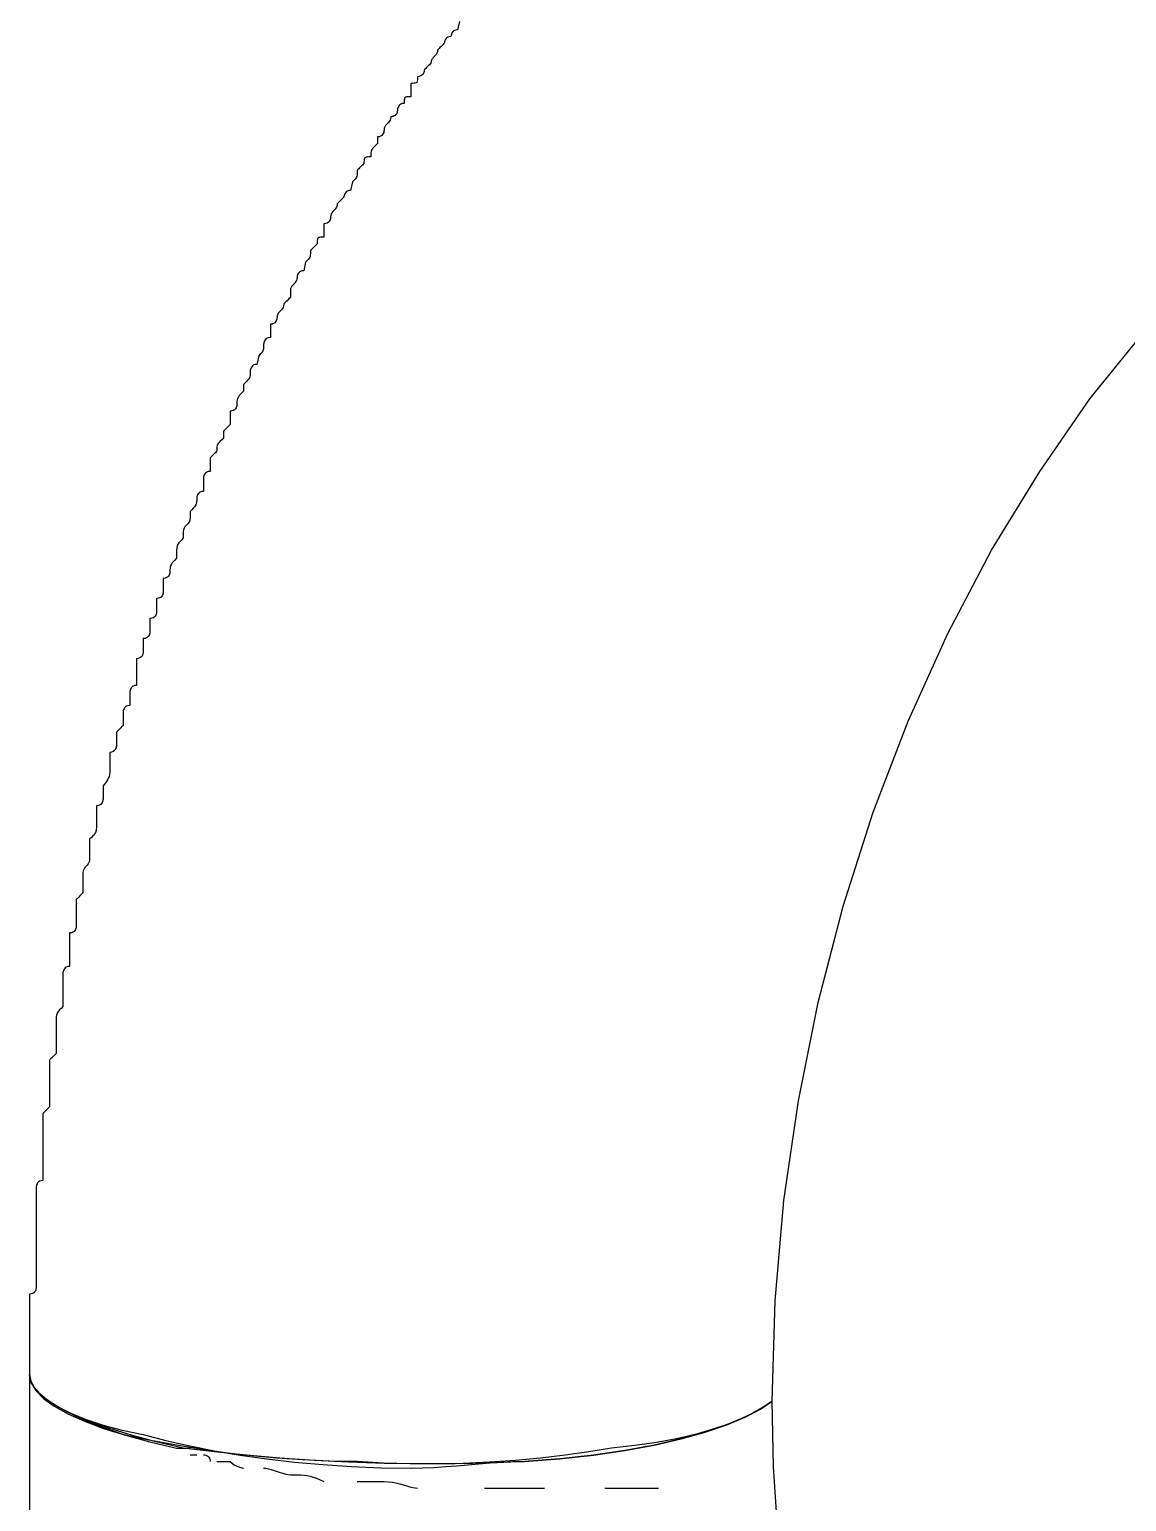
# Model space of a CAD drawing. Header units: metres. Extents: x 20 to 415, y 5 to 292.
# Drawn here: x 200.909 to 204.428, y 122.126 to 126.85 of the extents above; entities that cross this region are included whole.
import ezdxf

# ---------------------------------------------------------------- set-up
doc = ezdxf.new("R2010")
doc.units = ezdxf.units.M
doc.layers.add('ОБОРУДОВАНИЕ', color=8, linetype='Continuous')

msp = doc.modelspace()

# ---------------------------------------------------------------- linework, layer by layer
at = {"layer": 'ОБОРУДОВАНИЕ'}
for points in [[(202.2882, 126.8757), (202.2824, 126.8484), (202.2766, 126.8477), (202.2719, 126.8462), (202.2683, 126.8439), (202.2657, 126.8409), (202.2638, 126.8377), (202.2625, 126.8344), (202.2616, 126.8316), (202.2612, 126.8293), (202.261, 126.8276), (202.261, 126.8269), (202.2552, 126.8263), (202.2505, 126.8248), (202.2468, 126.8224), (202.2442, 126.8194), (202.2423, 126.8162), (202.2408, 126.8132), (202.2401, 126.8102), (202.2397, 126.8078), (202.2395, 126.8061), (202.2395, 126.8055), (202.2337, 126.7997), (202.229, 126.795), (202.2253, 126.7915), (202.2228, 126.7887), (202.2208, 126.7868), (202.2196, 126.7855), (202.2187, 126.7846), (202.2183, 126.7842), (202.2183, 126.784), (202.2181, 126.784), (202.2174, 126.7782), (202.2159, 126.7735), (202.2136, 126.7694), (202.2105, 126.7658), (202.2073, 126.7625), (202.2041, 126.7593), (202.2013, 126.7559), (202.199, 126.7518), (202.1972, 126.7469), (202.1966, 126.7411), (202.1959, 126.7404), (202.1944, 126.7389), (202.1921, 126.7366), (202.1891, 126.7336), (202.1859, 126.7303), (202.1826, 126.7271), (202.1798, 126.7243), (202.1773, 126.722), (202.1758, 126.7203), (202.1751, 126.7196), (202.1751, 126.719), (202.1749, 126.7175), (202.1745, 126.7151), (202.1738, 126.7121), (202.1725, 126.7089), (202.1704, 126.7057), (202.1678, 126.7029), (202.1642, 126.7005), (202.1594, 126.6988), (202.1537, 126.6981), (202.1537, 126.6924), (202.1534, 126.6876), (202.153, 126.6842), (202.1524, 126.6814), (202.1511, 126.6795), (202.1489, 126.6782), (202.1463, 126.6773), (202.1427, 126.6769), (202.138, 126.6767), (202.1322, 126.6767), (202.1322, 126.6709), (202.1322, 126.6662), (202.1322, 126.6621), (202.1322, 126.6584), (202.1322, 126.6552), (202.1322, 126.652), (202.1322, 126.6486), (202.1322, 126.6445), (202.1322, 126.6395), (202.1322, 126.6338), (202.1264, 126.6338), (202.1217, 126.6338), (202.118, 126.6333), (202.1155, 126.6325), (202.1135, 126.6312), (202.1122, 126.6292), (202.1114, 126.6265), (202.111, 126.6228), (202.1107, 126.6181), (202.1107, 126.6123), (202.1049, 126.6117), (202.1002, 126.6101), (202.0966, 126.6078), (202.094, 126.6048), (202.0921, 126.6016), (202.0908, 126.5983), (202.0899, 126.5956), (202.0895, 126.5932), (202.0893, 126.5915), (202.0893, 126.5908), (202.0886, 126.585), (202.0871, 126.5803), (202.0845, 126.5767), (202.0818, 126.5741), (202.0785, 126.5722), (202.0753, 126.5709), (202.0725, 126.57), (202.0702, 126.5696), (202.0685, 126.5694), (202.0678, 126.5694), (202.0672, 126.5636), (202.0657, 126.5588), (202.0631, 126.5548), (202.0603, 126.5513), (202.0571, 126.5479), (202.0539, 126.5447), (202.0511, 126.5413), (202.0487, 126.5372), (202.047, 126.5325), (202.0463, 126.5264), (202.0463, 126.5258), (202.0461, 126.5243), (202.0459, 126.5219), (202.0451, 126.5189), (202.0438, 126.5157), (202.0418, 126.5125), (202.039, 126.5097), (202.0354, 126.5073), (202.0307, 126.5056), (202.0249, 126.505), (202.0249, 126.5043), (202.0249, 126.5028), (202.0249, 126.5005), (202.0249, 126.4975), (202.0249, 126.4943), (202.0249, 126.491), (202.0249, 126.4882), (202.0249, 126.4859), (202.0249, 126.4841), (202.0249, 126.4835), (202.0191, 126.4777), (202.0144, 126.473), (202.0107, 126.4689), (202.0081, 126.4653), (202.0062, 126.462), (202.0049, 126.4588), (202.0041, 126.4554), (202.0036, 126.4513), (202.0034, 126.4464), (202.0034, 126.4406), (201.9976, 126.4406), (201.9929, 126.4404), (201.9893, 126.4402), (201.9867, 126.4393), (201.9847, 126.438), (201.9835, 126.4361), (201.9826, 126.4333), (201.9822, 126.4296), (201.9819, 126.4249), (201.9819, 126.4191), (201.9813, 126.4185), (201.9798, 126.417), (201.9772, 126.4146), (201.9744, 126.4116), (201.9712, 126.4084), (201.968, 126.4052), (201.9652, 126.4024), (201.9626, 126.4), (201.9611, 126.3983), (201.9605, 126.3977), (201.9605, 126.3919), (201.9603, 126.3871), (201.9599, 126.3831), (201.9592, 126.3794), (201.9579, 126.3762), (201.9558, 126.373), (201.9532, 126.3695), (201.9495, 126.3655), (201.9448, 126.3605), (201.939, 126.3333), (201.9332, 126.3326), (201.9285, 126.3311), (201.9248, 126.3288), (201.9223, 126.3258), (201.9201, 126.3225), (201.9189, 126.3193), (201.9182, 126.3165), (201.9178, 126.3142), (201.9176, 126.3124), (201.9176, 126.3118), (201.9118, 126.306), (201.907, 126.3013), (201.9034, 126.2979), (201.9008, 126.2951), (201.8989, 126.2931), (201.8976, 126.2918), (201.8967, 126.291), (201.8963, 126.2906), (201.8961, 126.2903), (201.8961, 126.2903), (201.8955, 126.2845), (201.894, 126.2798), (201.8914, 126.2758), (201.8886, 126.2721), (201.8854, 126.2689), (201.8821, 126.2657), (201.8794, 126.2622), (201.877, 126.2581), (201.8753, 126.2532), (201.8746, 126.2474), (201.8746, 126.2468), (201.8744, 126.2453), (201.8742, 126.2429), (201.8733, 126.2399), (201.8721, 126.2367), (201.8699, 126.2335), (201.8673, 126.2307), (201.8637, 126.2283), (201.859, 126.2266), (201.8532, 126.226), (201.8532, 126.2202), (201.8532, 126.2154), (201.8532, 126.2114), (201.8532, 126.2077), (201.8532, 126.2045), (201.8532, 126.2013), (201.8532, 126.1978), (201.8532, 126.1938), (201.8532, 126.189), (201.8532, 126.183), (201.8474, 126.183), (201.8427, 126.1828), (201.8392, 126.1826), (201.8364, 126.1817), (201.8345, 126.1804), (201.8332, 126.1785), (201.8324, 126.1757), (201.8319, 126.1721), (201.8317, 126.1674), (201.8317, 126.1616), (201.8311, 126.1609), (201.8296, 126.1594), (201.8272, 126.1571), (201.8242, 126.1541), (201.821, 126.1508), (201.8178, 126.1476), (201.815, 126.1448), (201.8126, 126.1425), (201.8109, 126.1407), (201.8102, 126.1401), (201.8102, 126.1343), (201.81, 126.1296), (201.8098, 126.1255), (201.809, 126.1218), (201.8077, 126.1186), (201.8057, 126.1154), (201.8029, 126.112), (201.7993, 126.1079), (201.7946, 126.103), (201.7888, 126.0757), (201.783, 126.0751), (201.7783, 126.0736), (201.7746, 126.0712), (201.772, 126.0682), (201.7701, 126.065), (201.7688, 126.0618), (201.768, 126.059), (201.7675, 126.0566), (201.7673, 126.0549), (201.7673, 126.0542), (201.7667, 126.0484), (201.7652, 126.0437), (201.7626, 126.0396), (201.7598, 126.036), (201.7566, 126.0328), (201.7534, 126.0296), (201.7506, 126.0261), (201.748, 126.0221), (201.7465, 126.0171), (201.7458, 126.0113), (201.7458, 126.0107), (201.7458, 126.0092), (201.7458, 126.0068), (201.7458, 126.0038), (201.7458, 126.0006), (201.7458, 125.9974), (201.7458, 125.9946), (201.7458, 125.9922), (201.7458, 125.9905), (201.7458, 125.9899), (201.7401, 125.9841), (201.7353, 125.9793), (201.7317, 125.9759), (201.7291, 125.9731), (201.727, 125.9712), (201.7257, 125.9699), (201.725, 125.969), (201.7246, 125.9686), (201.7244, 125.9684), (201.7244, 125.9684), (201.7237, 125.9626), (201.7222, 125.9579), (201.7199, 125.9538), (201.7169, 125.9501), (201.7136, 125.9469), (201.7105, 125.9437), (201.7076, 125.9403), (201.7053, 125.9362), (201.7036, 125.9313), (201.7029, 125.9255), (201.7029, 125.9248), (201.7027, 125.9233), (201.7023, 125.921), (201.7016, 125.9179), (201.7003, 125.9147), (201.6984, 125.9115), (201.6956, 125.9087), (201.692, 125.9064), (201.6873, 125.9046), (201.6815, 125.904), (201.6815, 125.8982), (201.6815, 125.8935), (201.6815, 125.8894), (201.6815, 125.8858), (201.6815, 125.8825), (201.6815, 125.8793), (201.6815, 125.8759), (201.6815, 125.8718), (201.6815, 125.8669), (201.6815, 125.8611), (201.6757, 125.8604), (201.6709, 125.8589), (201.6673, 125.8566), (201.6647, 125.8536), (201.6628, 125.8503), (201.6615, 125.8473), (201.6606, 125.8443), (201.6602, 125.842), (201.66, 125.8402), (201.66, 125.8396), (201.66, 125.8338), (201.6598, 125.8291), (201.6596, 125.825), (201.6587, 125.8216), (201.6574, 125.8181), (201.6555, 125.8149), (201.6527, 125.8115), (201.6491, 125.8074), (201.6443, 125.8025), (201.6385, 125.7752), (201.6327, 125.7746), (201.628, 125.7731), (201.6246, 125.7707), (201.6218, 125.7677), (201.6199, 125.7645), (201.6186, 125.7613), (201.6177, 125.7585), (201.6173, 125.7561), (201.6171, 125.7544), (201.6171, 125.7538), (201.6171, 125.748), (201.6169, 125.7432), (201.6167, 125.7392), (201.6158, 125.7355), (201.6145, 125.7323), (201.6126, 125.7291), (201.6098, 125.7256), (201.6061, 125.7216), (201.6014, 125.7166), (201.5956, 125.7108), (201.5956, 125.7102), (201.5956, 125.7087), (201.5956, 125.7063), (201.5956, 125.7033), (201.5956, 125.7001), (201.5956, 125.6969), (201.5956, 125.6941), (201.5956, 125.6917), (201.5956, 125.69), (201.5956, 125.6894), (201.5898, 125.6836), (201.5851, 125.6789), (201.5814, 125.6748), (201.5789, 125.6711), (201.5769, 125.6679), (201.5757, 125.6647), (201.5748, 125.6612), (201.5744, 125.6572), (201.5742, 125.6522), (201.5742, 125.6464), (201.5742, 125.6458), (201.5739, 125.6443), (201.5735, 125.6419), (201.5728, 125.6389), (201.5716, 125.6357), (201.5694, 125.6325), (201.5668, 125.6297), (201.5632, 125.6273), (201.5585, 125.6256), (201.5527, 125.625), (201.5527, 125.6192), (201.5527, 125.6145), (201.5527, 125.6104), (201.5527, 125.6067), (201.5527, 125.6035), (201.5527, 125.6003), (201.5527, 125.5969), (201.5527, 125.5928), (201.5527, 125.5878), (201.5527, 125.5821), (201.552, 125.5814), (201.5505, 125.5799), (201.548, 125.5775), (201.5452, 125.5745), (201.542, 125.5713), (201.5387, 125.5681), (201.5359, 125.5653), (201.5336, 125.5629), (201.5319, 125.5612), (201.5312, 125.5606), (201.5312, 125.5599), (201.5312, 125.5584), (201.5312, 125.5561), (201.5312, 125.5531), (201.5312, 125.5499), (201.5312, 125.5466), (201.5312, 125.5438), (201.5312, 125.5415), (201.5312, 125.5398), (201.5312, 125.5391), (201.5254, 125.5333), (201.5207, 125.5286), (201.5171, 125.5245), (201.5145, 125.5209), (201.5125, 125.5177), (201.5112, 125.5144), (201.5104, 125.511), (201.51, 125.5069), (201.5098, 125.502), (201.5098, 125.4962), (201.5091, 125.4956), (201.5076, 125.494), (201.5052, 125.4917), (201.5022, 125.4887), (201.499, 125.4855), (201.4958, 125.4822), (201.493, 125.4795), (201.4907, 125.4771), (201.4889, 125.4754), (201.4883, 125.4747), (201.4883, 125.4689), (201.4883, 125.4642), (201.4883, 125.4601), (201.4883, 125.4565), (201.4883, 125.4533), (201.4883, 125.45), (201.4883, 125.4466), (201.4883, 125.4425), (201.4883, 125.4376), (201.4883, 125.4318), (201.4825, 125.4312), (201.4778, 125.4297), (201.4741, 125.4273), (201.4716, 125.4243), (201.4696, 125.4211), (201.4683, 125.4179), (201.4675, 125.4151), (201.467, 125.4127), (201.4668, 125.411), (201.4668, 125.4103), (201.4668, 125.4045), (201.4668, 125.3998), (201.4668, 125.3957), (201.4668, 125.3923), (201.4668, 125.3889), (201.4668, 125.3857), (201.4668, 125.3822), (201.4668, 125.3782), (201.4668, 125.3734), (201.4668, 125.3674), (201.461, 125.3668), (201.4563, 125.3653), (201.4527, 125.3629), (201.4501, 125.3599), (201.4482, 125.3567), (201.4469, 125.3535), (201.446, 125.3507), (201.4456, 125.3483), (201.4454, 125.3466), (201.4454, 125.3459), (201.4454, 125.3402), (201.4451, 125.3354), (201.4449, 125.3314), (201.4441, 125.3279), (201.4428, 125.3245), (201.4408, 125.3213), (201.4381, 125.3178), (201.4344, 125.3138), (201.4297, 125.3088), (201.4239, 125.303), (201.4239, 125.3024), (201.4239, 125.3009), (201.4239, 125.2985), (201.4239, 125.2955), (201.4239, 125.2923), (201.4239, 125.2891), (201.4239, 125.2863), (201.4239, 125.2839), (201.4239, 125.2822), (201.4239, 125.2816), (201.4233, 125.2758), (201.4217, 125.271), (201.4194, 125.267), (201.4164, 125.2633), (201.4132, 125.2601), (201.41, 125.2569), (201.4072, 125.2534), (201.4046, 125.2494), (201.4031, 125.2444), (201.4024, 125.2386), (201.4024, 125.238), (201.4024, 125.2365), (201.4024, 125.2341), (201.4024, 125.2311), (201.4024, 125.2279), (201.4024, 125.2247), (201.4024, 125.2219), (201.4024, 125.2195), (201.4024, 125.2178), (201.4024, 125.2172), (201.3966, 125.2114), (201.3919, 125.2067), (201.3883, 125.2026), (201.3857, 125.1991), (201.3838, 125.1957), (201.3825, 125.1925), (201.3816, 125.189), (201.3812, 125.185), (201.381, 125.1803), (201.381, 125.1742), (201.381, 125.1736), (201.381, 125.1721), (201.381, 125.1697), (201.381, 125.1667), (201.381, 125.1635), (201.381, 125.1603), (201.381, 125.1575), (201.381, 125.1551), (201.381, 125.1534), (201.381, 125.1528), (201.3752, 125.147), (201.3704, 125.1423), (201.3668, 125.1382), (201.3642, 125.1345), (201.3623, 125.1313), (201.361, 125.1281), (201.3602, 125.1247), (201.3597, 125.1206), (201.3595, 125.1156), (201.3595, 125.1099), (201.3595, 125.1092), (201.3593, 125.1077), (201.3589, 125.1054), (201.3582, 125.1023), (201.3569, 125.0991), (201.355, 125.0959), (201.3522, 125.0931), (201.3486, 125.0908), (201.3439, 125.089), (201.338, 125.0884), (201.338, 125.0826), (201.338, 125.0779), (201.338, 125.0738), (201.338, 125.0702), (201.338, 125.0669), (201.338, 125.0637), (201.338, 125.0603), (201.338, 125.0562), (201.338, 125.0513), (201.338, 125.0455), (201.338, 125.0448), (201.3378, 125.0433), (201.3376, 125.041), (201.3368, 125.038), (201.3355, 125.0347), (201.3333, 125.0315), (201.3308, 125.0287), (201.3271, 125.0264), (201.3224, 125.0246), (201.3166, 125.024), (201.3166, 125.0182), (201.3166, 125.0135), (201.3166, 125.0094), (201.3166, 125.006), (201.3166, 125.0025), (201.3166, 124.9993), (201.3166, 124.9959), (201.3166, 124.9918), (201.3166, 124.9871), (201.3166, 124.9811), (201.3166, 124.9804), (201.3164, 124.9789), (201.3162, 124.9766), (201.3153, 124.9736), (201.314, 124.9703), (201.3119, 124.9671), (201.3093, 124.9643), (201.3056, 124.962), (201.3009, 124.9603), (201.2951, 124.9596), (201.2951, 124.9538), (201.2951, 124.9491), (201.2951, 124.945), (201.2951, 124.9414), (201.2951, 124.9382), (201.2951, 124.9349), (201.2951, 124.9315), (201.2951, 124.9274), (201.2951, 124.9225), (201.2951, 124.9167), (201.2951, 124.916), (201.2949, 124.9145), (201.2945, 124.9122), (201.2938, 124.9092), (201.2926, 124.906), (201.2906, 124.9027), (201.2878, 124.8999), (201.2842, 124.8976), (201.2795, 124.8959), (201.2737, 124.8952), (201.2737, 124.8894), (201.2737, 124.8847), (201.2737, 124.8806), (201.2737, 124.877), (201.2737, 124.8738), (201.2737, 124.8705), (201.2737, 124.8671), (201.2737, 124.863), (201.2737, 124.8581), (201.2737, 124.8523), (201.2737, 124.8517), (201.2735, 124.8501), (201.273, 124.8478), (201.2724, 124.8448), (201.2711, 124.8416), (201.2692, 124.8383), (201.2664, 124.8356), (201.2627, 124.8332), (201.258, 124.8315), (201.2522, 124.8308), (201.2522, 124.825), (201.2522, 124.8203), (201.2522, 124.8162), (201.2522, 124.8126), (201.2522, 124.8094), (201.2522, 124.8061), (201.2522, 124.8027), (201.2522, 124.7986), (201.2522, 124.7939), (201.2522, 124.7879), (201.2522, 124.7873), (201.2522, 124.7855), (201.2522, 124.7828), (201.2522, 124.7791), (201.2522, 124.7746), (201.2522, 124.7694), (201.2522, 124.7639), (201.2522, 124.7576), (201.2522, 124.7514), (201.2522, 124.745), (201.2464, 124.7443), (201.2417, 124.7428), (201.238, 124.7405), (201.2355, 124.7375), (201.2335, 124.7342), (201.2322, 124.731), (201.2314, 124.7282), (201.231, 124.7259), (201.2307, 124.7242), (201.2307, 124.7235), (201.2307, 124.7177), (201.2307, 124.713), (201.2307, 124.7089), (201.2307, 124.7053), (201.2307, 124.702), (201.2307, 124.6988), (201.2307, 124.6954), (201.2307, 124.6913), (201.2307, 124.6864), (201.2307, 124.6806), (201.2249, 124.6799), (201.2202, 124.6784), (201.2166, 124.6761), (201.214, 124.6731), (201.2121, 124.6699), (201.2108, 124.6666), (201.2099, 124.6638), (201.2095, 124.6615), (201.2093, 124.6598), (201.2093, 124.6591), (201.2093, 124.6533), (201.2093, 124.6486), (201.2093, 124.6445), (201.2093, 124.6409), (201.2093, 124.6377), (201.2093, 124.6344), (201.2093, 124.631), (201.2093, 124.6269), (201.2093, 124.622), (201.2093, 124.6162), (201.2086, 124.6155), (201.2071, 124.6141), (201.2045, 124.6117), (201.2017, 124.6087), (201.1985, 124.6055), (201.1953, 124.6022), (201.1925, 124.5995), (201.19, 124.5971), (201.1885, 124.5954), (201.1878, 124.5947), (201.1878, 124.5889), (201.1878, 124.5842), (201.1878, 124.5801), (201.1878, 124.5765), (201.1878, 124.5733), (201.1878, 124.57), (201.1878, 124.5666), (201.1878, 124.5625), (201.1878, 124.5576), (201.1878, 124.5518), (201.1878, 124.5512), (201.1876, 124.5497), (201.1871, 124.5473), (201.1865, 124.5443), (201.1852, 124.5411), (201.1831, 124.5378), (201.1805, 124.5351), (201.1769, 124.5327), (201.1721, 124.531), (201.1663, 124.5303), (201.1663, 124.5246), (201.1663, 124.5198), (201.1663, 124.5157), (201.1663, 124.5121), (201.1663, 124.5089), (201.1663, 124.5057), (201.1663, 124.5022), (201.1663, 124.4981), (201.1663, 124.4934), (201.1663, 124.4874), (201.1663, 124.4868), (201.1663, 124.4853), (201.1663, 124.4829), (201.1663, 124.4799), (201.1663, 124.4767), (201.1663, 124.4735), (201.1663, 124.4707), (201.1663, 124.4683), (201.1663, 124.4666), (201.1663, 124.466), (201.1657, 124.4595), (201.1642, 124.4533), (201.1616, 124.4473), (201.1588, 124.4417), (201.1556, 124.4365), (201.1524, 124.432), (201.1496, 124.4284), (201.1472, 124.4254), (201.1455, 124.4237), (201.1449, 124.423), (201.1449, 124.4172), (201.1449, 124.4125), (201.1449, 124.4084), (201.1449, 124.4048), (201.1449, 124.4016), (201.1449, 124.3983), (201.1449, 124.3949), (201.1449, 124.3908), (201.1449, 124.3859), (201.1449, 124.3801), (201.1449, 124.3795), (201.1447, 124.3779), (201.1442, 124.3756), (201.1436, 124.3726), (201.1423, 124.3694), (201.1401, 124.3661), (201.1376, 124.3634), (201.1339, 124.361), (201.1292, 124.3593), (201.1234, 124.3586), (201.1234, 124.3528), (201.1234, 124.3481), (201.1234, 124.344), (201.1234, 124.3404), (201.1234, 124.3372), (201.1234, 124.334), (201.1234, 124.3305), (201.1234, 124.3264), (201.1234, 124.3215), (201.1234, 124.3157), (201.1234, 124.3151), (201.1234, 124.3136), (201.1234, 124.3112), (201.1234, 124.3082), (201.1234, 124.305), (201.1234, 124.3018), (201.1234, 124.299), (201.1234, 124.2966), (201.1234, 124.2949), (201.1234, 124.2943), (201.1234, 124.2884), (201.1232, 124.2837), (201.123, 124.2796), (201.1221, 124.276), (201.1208, 124.2728), (201.1187, 124.2696), (201.1161, 124.2661), (201.1125, 124.262), (201.1077, 124.2573), (201.1019, 124.2513), (201.1019, 124.2507), (201.1019, 124.2492), (201.1019, 124.2468), (201.1019, 124.2438), (201.1019, 124.2406), (201.1019, 124.2376), (201.1019, 124.2346), (201.1019, 124.2322), (201.1019, 124.2305), (201.1019, 124.2298), (201.1019, 124.2234), (201.1019, 124.2172), (201.1019, 124.2112), (201.1019, 124.2056), (201.1019, 124.2005), (201.1019, 124.1959), (201.1019, 124.1923), (201.1019, 124.1893), (201.1019, 124.1876), (201.1019, 124.1869), (201.1013, 124.1811), (201.0998, 124.1764), (201.0972, 124.1723), (201.0944, 124.1687), (201.0912, 124.1655), (201.088, 124.1622), (201.0852, 124.1588), (201.0828, 124.1547), (201.0811, 124.1498), (201.0805, 124.144), (201.0805, 124.1434), (201.0805, 124.1419), (201.0805, 124.1395), (201.0805, 124.1365), (201.0805, 124.1333), (201.0805, 124.1301), (201.0805, 124.1273), (201.0805, 124.1249), (201.0805, 124.1232), (201.0805, 124.1225), (201.0805, 124.1167), (201.0805, 124.112), (201.0805, 124.1079), (201.0805, 124.1043), (201.0805, 124.1011), (201.0805, 124.0979), (201.0805, 124.0944), (201.0805, 124.0903), (201.0805, 124.0854), (201.0805, 124.0796), (201.0798, 124.079), (201.0783, 124.0775), (201.076, 124.0751), (201.073, 124.0721), (201.0697, 124.0689), (201.0668, 124.0657), (201.0637, 124.0629), (201.0614, 124.0605), (201.0597, 124.0588), (201.059, 124.0581), (201.059, 124.0524), (201.059, 124.0476), (201.059, 124.0436), (201.059, 124.0401), (201.059, 124.0367), (201.059, 124.0335), (201.059, 124.03), (201.059, 124.026), (201.059, 124.0212), (201.059, 124.0152), (201.059, 124.0146), (201.059, 124.0129), (201.059, 124.0101), (201.059, 124.0064), (201.059, 124.0019), (201.059, 123.9968), (201.059, 123.9912), (201.059, 123.985), (201.059, 123.9787), (201.059, 123.9723), (201.059, 123.9716), (201.0588, 123.9702), (201.0586, 123.9678), (201.0577, 123.9648), (201.0564, 123.9616), (201.0545, 123.9583), (201.0517, 123.9556), (201.0481, 123.9532), (201.0434, 123.9515), (201.0376, 123.9508), (201.0376, 123.945), (201.0376, 123.9403), (201.0376, 123.9362), (201.0376, 123.9326), (201.0376, 123.9294), (201.0376, 123.9261), (201.0376, 123.9227), (201.0376, 123.9186), (201.0376, 123.9139), (201.0376, 123.9079), (201.0376, 123.9073), (201.0376, 123.9057), (201.0376, 123.9034), (201.0376, 123.9004), (201.0376, 123.8972), (201.0376, 123.8939), (201.0376, 123.8912), (201.0376, 123.8888), (201.0376, 123.8871), (201.0376, 123.8864), (201.0376, 123.8806), (201.0376, 123.8759), (201.0376, 123.8718), (201.0376, 123.8682), (201.0376, 123.865), (201.0376, 123.8618), (201.0376, 123.8583), (201.0376, 123.8542), (201.0376, 123.8493), (201.0376, 123.8435), (201.0318, 123.8429), (201.027, 123.8414), (201.0234, 123.839), (201.0208, 123.836), (201.0189, 123.8328), (201.0176, 123.8296), (201.0167, 123.8268), (201.0163, 123.8244), (201.0161, 123.8227), (201.0161, 123.8221), (201.0161, 123.8156), (201.0161, 123.8094), (201.0161, 123.8034), (201.0161, 123.7978), (201.0161, 123.7926), (201.0161, 123.7881), (201.0161, 123.7845), (201.0161, 123.7815), (201.0161, 123.7798), (201.0161, 123.7791), (201.0161, 123.7733), (201.0161, 123.7686), (201.0161, 123.7645), (201.0161, 123.7609), (201.0161, 123.7577), (201.0161, 123.7544), (201.0161, 123.751), (201.0161, 123.7469), (201.0161, 123.742), (201.0161, 123.7362), (201.0161, 123.7356), (201.0161, 123.734), (201.0161, 123.7317), (201.0161, 123.7287), (201.0161, 123.7255), (201.0161, 123.7222), (201.0161, 123.7195), (201.0161, 123.7171), (201.0161, 123.7154), (201.0161, 123.7147), (201.0103, 123.7089), (201.0056, 123.7042), (201.0019, 123.7001), (200.9993, 123.6965), (200.9974, 123.6933), (200.9961, 123.6901), (200.9953, 123.6866), (200.9948, 123.6825), (200.9946, 123.6778), (200.9946, 123.6718), (200.9946, 123.6712), (200.9946, 123.6697), (200.9946, 123.6673), (200.9946, 123.6643), (200.9946, 123.6611), (200.9946, 123.6579), (200.9946, 123.6551), (200.9946, 123.6527), (200.9946, 123.651), (200.9946, 123.6503), (200.9946, 123.6439), (200.9946, 123.6377), (200.9946, 123.6317), (200.9946, 123.6261), (200.9946, 123.6209), (200.9946, 123.6164), (200.9946, 123.6126), (200.9946, 123.6098), (200.9946, 123.6081), (200.9946, 123.6074), (200.9946, 123.6016), (200.9946, 123.5969), (200.9946, 123.5928), (200.9946, 123.5892), (200.9946, 123.5859), (200.9946, 123.5827), (200.9946, 123.5793), (200.9946, 123.5752), (200.9946, 123.5703), (200.9946, 123.5645), (200.994, 123.5638), (200.9925, 123.5623), (200.9899, 123.56), (200.9871, 123.557), (200.9839, 123.5538), (200.9807, 123.5505), (200.9779, 123.5477), (200.9753, 123.5454), (200.9738, 123.5437), (200.9732, 123.543), (200.9732, 123.5372), (200.9732, 123.5325), (200.9732, 123.5284), (200.9732, 123.5248), (200.9732, 123.5216), (200.9732, 123.5183), (200.9732, 123.5149), (200.9732, 123.5108), (200.9732, 123.5059), (200.9732, 123.5001), (200.9732, 123.4995), (200.9732, 123.498), (200.9732, 123.4956), (200.9732, 123.4926), (200.9732, 123.4894), (200.9732, 123.4861), (200.9732, 123.4834), (200.9732, 123.481), (200.9732, 123.4793), (200.9732, 123.4786), (200.9732, 123.4722), (200.9732, 123.466), (200.9732, 123.46), (200.9732, 123.4544), (200.9732, 123.4492), (200.9732, 123.4447), (200.9732, 123.4411), (200.9732, 123.4383), (200.9732, 123.4364), (200.9732, 123.4357), (200.9732, 123.4299), (200.9732, 123.4252), (200.9732, 123.4211), (200.9732, 123.4175), (200.9732, 123.4142), (200.9732, 123.411), (200.9732, 123.4076), (200.9732, 123.4035), (200.9732, 123.3986), (200.9732, 123.3928), (200.9725, 123.3921), (200.971, 123.3906), (200.9687, 123.3883), (200.9657, 123.3853), (200.9624, 123.3821), (200.9592, 123.3788), (200.9564, 123.376), (200.9541, 123.3737), (200.9523, 123.372), (200.9517, 123.3713), (200.9517, 123.3655), (200.9517, 123.3608), (200.9517, 123.3567), (200.9517, 123.3531), (200.9517, 123.3499), (200.9517, 123.3466), (200.9517, 123.3432), (200.9517, 123.3391), (200.9517, 123.3342), (200.9517, 123.3284), (200.9517, 123.3277), (200.9517, 123.3262), (200.9517, 123.3239), (200.9517, 123.3209), (200.9517, 123.3177), (200.9517, 123.3144), (200.9517, 123.3117), (200.9517, 123.3093), (200.9517, 123.3076), (200.9517, 123.3069), (200.9517, 123.3005), (200.9517, 123.2943), (200.9517, 123.2883), (200.9517, 123.2827), (200.9517, 123.2775), (200.9517, 123.273), (200.9517, 123.2694), (200.9517, 123.2664), (200.9517, 123.2646), (200.9517, 123.264), (200.9517, 123.2582), (200.9517, 123.2535), (200.9517, 123.2494), (200.9517, 123.2458), (200.9517, 123.2425), (200.9517, 123.2393), (200.9517, 123.2359), (200.9517, 123.2318), (200.9517, 123.2269), (200.9517, 123.2211), (200.9517, 123.2204), (200.9517, 123.2189), (200.9517, 123.2166), (200.9517, 123.2136), (200.9517, 123.2103), (200.9517, 123.2071), (200.9517, 123.2043), (200.9517, 123.202), (200.9517, 123.2003), (200.9517, 123.1996), (200.9517, 123.1938), (200.9517, 123.1891), (200.9517, 123.185), (200.9517, 123.1814), (200.9517, 123.1782), (200.9517, 123.1749), (200.9517, 123.1715), (200.9517, 123.1674), (200.9517, 123.1625), (200.9517, 123.1567), (200.9459, 123.156), (200.9412, 123.1545), (200.9375, 123.1522), (200.935, 123.1492), (200.933, 123.1459), (200.9317, 123.1427), (200.9309, 123.1399), (200.9305, 123.1376), (200.9303, 123.1359), (200.9303, 123.1352), (200.9303, 123.1288), (200.9303, 123.1226), (200.9303, 123.1166), (200.9303, 123.111), (200.9303, 123.1058), (200.9303, 123.1013), (200.9303, 123.0977), (200.9303, 123.0946), (200.9303, 123.0929), (200.9303, 123.0923), (200.9303, 123.0865), (200.9303, 123.0818), (200.9303, 123.0777), (200.9303, 123.0743), (200.9303, 123.0708), (200.9303, 123.0676), (200.9303, 123.0642), (200.9303, 123.0601), (200.9303, 123.0554), (200.9303, 123.0494), (200.9303, 123.0487), (200.9303, 123.0472), (200.9303, 123.0449), (200.9303, 123.0419), (200.9303, 123.0386), (200.9303, 123.0354), (200.9303, 123.0326), (200.9303, 123.0303), (200.9303, 123.0285), (200.9303, 123.0279), (200.9303, 123.0221), (200.9303, 123.0174), (200.9303, 123.0133), (200.9303, 123.0097), (200.9303, 123.0064), (200.9303, 123.0032), (200.9303, 122.9998), (200.9303, 122.9957), (200.9303, 122.9908), (200.9303, 122.985), (200.9303, 122.9843), (200.9303, 122.9828), (200.9303, 122.9805), (200.9303, 122.9775), (200.9303, 122.9742), (200.9303, 122.971), (200.9303, 122.9682), (200.9303, 122.9659), (200.9303, 122.9642), (200.9303, 122.9635), (200.9303, 122.9571), (200.9303, 122.9508), (200.9303, 122.9448), (200.9303, 122.9393), (200.9303, 122.9341), (200.9303, 122.9296), (200.9303, 122.926), (200.9303, 122.9229), (200.9303, 122.9212), (200.9303, 122.9206), (200.9303, 122.9148), (200.9303, 122.9101), (200.9303, 122.906), (200.9303, 122.9023), (200.9303, 122.8991), (200.9303, 122.8959), (200.9303, 122.8925), (200.9303, 122.8884), (200.9303, 122.8834), (200.9303, 122.8777), (200.9303, 122.877), (200.9303, 122.8755), (200.9303, 122.8732), (200.9303, 122.8702), (200.9303, 122.8669), (200.9303, 122.8637), (200.9303, 122.8609), (200.9303, 122.8586), (200.9303, 122.8568), (200.9303, 122.8562), (200.9303, 122.8504), (200.9303, 122.8457), (200.9303, 122.8416), (200.9303, 122.838), (200.9303, 122.8347), (200.9303, 122.8315), (200.9303, 122.8281), (200.9303, 122.824), (200.9303, 122.8191), (200.9303, 122.8133), (200.9303, 122.8126), (200.93, 122.8111), (200.9296, 122.8088), (200.9289, 122.8057), (200.9277, 122.8025), (200.9255, 122.7993), (200.9229, 122.7965), (200.9193, 122.7942), (200.9146, 122.7925), (200.9088, 122.7918), (200.9088, 122.7854), (200.9088, 122.7791), (200.9088, 122.7731), (200.9088, 122.7675), (200.9088, 122.7624), (200.9088, 122.7579), (200.9088, 122.7542), (200.9088, 122.7512), (200.9088, 122.7495), (200.9088, 122.7489), (200.9088, 122.7431), (200.9088, 122.7384), (200.9088, 122.7343), (200.9088, 122.7306), (200.9088, 122.7274), (200.9088, 122.7242), (200.9088, 122.7208), (200.9088, 122.7167), (200.9088, 122.712), (200.9088, 122.706), (200.9088, 122.7053), (200.9088, 122.7038), (200.9088, 122.7014), (200.9088, 122.6984), (200.9088, 122.6952), (200.9088, 122.692), (200.9088, 122.6892), (200.9088, 122.6869), (200.9088, 122.6851), (200.9088, 122.6845), (200.9088, 122.6787), (200.9088, 122.674), (200.9088, 122.6699), (200.9088, 122.6662), (200.9088, 122.663), (200.9088, 122.6598), (200.9088, 122.6564), (200.9088, 122.6523), (200.9088, 122.6474), (200.9088, 122.6416), (200.9088, 122.6409), (200.9088, 122.6394), (200.9088, 122.6371), (200.9088, 122.634), (200.9088, 122.6308), (200.9088, 122.6276), (200.9088, 122.6248), (200.9088, 122.6225), (200.9088, 122.6207), (200.9088, 122.6201), (200.9088, 122.6143), (200.9088, 122.6096), (200.9088, 122.6055), (200.9088, 122.6019), (200.9088, 122.5986), (200.9088, 122.5954), (200.9088, 122.592), (200.9088, 122.5879), (200.9088, 122.583), (200.9088, 122.5772), (200.9088, 122.5714), (200.9088, 122.5667), (200.9088, 122.5626), (200.9088, 122.5589), (200.9088, 122.5557), (200.9088, 122.5525), (200.9088, 122.5491), (200.9088, 122.545), (200.9088, 122.54), (200.9088, 122.5342)], [(203.2912, 122.4484), (203.3009, 122.7708), (203.329, 123.0925), (203.3754, 123.4119), (203.4389, 123.7274), (203.5194, 124.0367), (203.6157, 124.3385), (203.7278, 124.6306), (203.8544, 124.9113), (203.9954, 125.1792), (204.1498, 125.4318), (204.3099, 125.6649), (204.4801, 125.874), (204.6587, 126.0587), (204.8441, 126.2182), (205.0351, 126.3522), (205.23, 126.4595), (205.427, 126.54), (205.6251, 126.5925), (205.8222, 126.617), (206.0171, 126.6123)], [(200.9088, 122.5557), (200.9088, 122.5342)], [(200.9088, 122.5342), (200.9088, 122.5342), (200.9088, 122.5342)], [(200.9088, 122.5342), (200.9088, 115.4298)], [(202.4971, 122.2552), (202.3865, 122.2501), (202.2741, 122.2473), (202.1605, 122.2471), (202.047, 122.2488), (201.9337, 122.2526), (201.8218, 122.2584), (201.7119, 122.266), (201.6048, 122.2752), (201.5014, 122.2859), (201.4024, 122.2981), (201.3155, 122.3181), (201.2357, 122.3391), (201.1633, 122.3615), (201.099, 122.3844), (201.0429, 122.4082), (200.9961, 122.4327), (200.9586, 122.4576), (200.9313, 122.4829), (200.9146, 122.5085), (200.9088, 122.5342)], [(200.9088, 122.5342), (200.9139, 122.5085), (200.9292, 122.4829), (200.9541, 122.4576), (200.9884, 122.4327), (201.0322, 122.4082), (201.085, 122.3844), (201.1464, 122.3612), (201.2166, 122.3391), (201.2947, 122.3181), (201.381, 122.2981)], [(200.9088, 122.5342), (200.9139, 122.5085), (200.9292, 122.4829), (200.9541, 122.4576), (200.9884, 122.4327), (201.0322, 122.4082), (201.085, 122.3844), (201.1464, 122.3612), (201.2166, 122.3391), (201.2947, 122.3181), (201.381, 122.2981)], [(200.9088, 122.5342), (200.9126, 122.5145), (200.924, 122.4937), (200.9429, 122.4722), (200.9693, 122.4507), (201.0028, 122.4297), (201.0434, 122.4091), (201.0908, 122.3896), (201.1451, 122.3716), (201.206, 122.3552), (201.2737, 122.3411), (201.3464, 122.3224), (201.4228, 122.3052), (201.5024, 122.2896), (201.5851, 122.2756), (201.6707, 122.2634), (201.7589, 122.2531), (201.8495, 122.2449), (201.942, 122.2387), (202.0363, 122.235), (202.1322, 122.2338)], [(203.2912, 122.4484), (203.2629, 122.4291), (203.2294, 122.4102), (203.1908, 122.3917), (203.147, 122.3739), (203.0981, 122.3572), (203.044, 122.3417), (202.9847, 122.328), (202.9203, 122.316), (202.8508, 122.3059), (202.7761, 122.2981), (202.7036, 122.2859), (202.6274, 122.2752), (202.5486, 122.266), (202.4675, 122.2584), (202.3844, 122.2526), (202.3, 122.2488), (202.215, 122.2471), (202.1298, 122.2473), (202.0448, 122.2501), (201.9605, 122.2552), (201.8716, 122.2565), (201.7856, 122.2602), (201.7023, 122.2657), (201.6218, 122.273), (201.5447, 122.2821), (201.4707, 122.2924), (201.3999, 122.3037), (201.3327, 122.3157), (201.2692, 122.3282), (201.2093, 122.3411), (201.1539, 122.3604), (201.1039, 122.3797), (201.0592, 122.399), (201.0202, 122.4183), (200.9867, 122.4377), (200.959, 122.457), (200.9371, 122.4763), (200.9215, 122.4956), (200.912, 122.5149), (200.9088, 122.5342)], [(200.9088, 122.5342), (200.9139, 122.5085), (200.9292, 122.4829), (200.9541, 122.4576), (200.9884, 122.4327), (201.0322, 122.4082), (201.085, 122.3844), (201.1464, 122.3612), (201.2166, 122.3391), (201.2947, 122.3181), (201.381, 122.2981)], [(202.4971, 122.2552), (202.6104, 122.2636), (202.7177, 122.2754), (202.8188, 122.2902), (202.9126, 122.3078), (202.9989, 122.3278), (203.0766, 122.3494), (203.1455, 122.3728), (203.2045, 122.3975), (203.2534, 122.4228), (203.2912, 122.4484)], [(203.2912, 122.4484), (203.2534, 122.4228), (203.2045, 122.3975), (203.1455, 122.3728), (203.0766, 122.3494), (202.9989, 122.3278), (202.9126, 122.3078), (202.8188, 122.2902), (202.7177, 122.2754), (202.6104, 122.2636), (202.4971, 122.2552)], [(204.7937, 119.6796), (204.6664, 119.7124), (204.5419, 119.759), (204.4213, 119.8189), (204.3047, 119.8919), (204.1927, 119.9775), (204.0858, 120.0754), (203.9847, 120.1849), (203.8898, 120.3061), (203.8016, 120.4383), (203.7205, 120.5811), (203.6406, 120.7343), (203.5687, 120.8968), (203.5048, 121.0683), (203.449, 121.2477), (203.4013, 121.4342), (203.362, 121.6274), (203.3311, 121.826), (203.309, 122.0296), (203.2957, 122.2374), (203.2912, 122.4484)], [(201.381, 122.2981), (201.3816, 122.2981), (201.3833, 122.2981), (201.3857, 122.2981), (201.3885, 122.2981), (201.3917, 122.2981), (201.3949, 122.2981), (201.3977, 122.2981), (201.4003, 122.2981), (201.4018, 122.2981), (201.4024, 122.2981)], [(201.4024, 122.2981), (201.4239, 122.2981)], [(201.4239, 122.2767), (201.4246, 122.2767), (201.4263, 122.2767), (201.4286, 122.2767), (201.4314, 122.2767), (201.4346, 122.2767), (201.4379, 122.2767), (201.4408, 122.2767), (201.4432, 122.2767), (201.4449, 122.2767), (201.4454, 122.2767)], [(201.4668, 122.2767), (201.4675, 122.2767), (201.4692, 122.2767), (201.4716, 122.2763), (201.4743, 122.2754), (201.4776, 122.2741), (201.4808, 122.2722), (201.4838, 122.2694), (201.4861, 122.2657), (201.4876, 122.261), (201.4883, 122.2552)], [(201.5098, 122.2552), (201.5162, 122.2552), (201.5224, 122.2552), (201.5286, 122.2552), (201.5342, 122.2552), (201.5394, 122.2552), (201.5437, 122.2552), (201.5475, 122.2552), (201.5503, 122.2552), (201.552, 122.2552), (201.5527, 122.2552), (201.5591, 122.2494), (201.5654, 122.2447), (201.5714, 122.2413), (201.5771, 122.2385), (201.5823, 122.2365), (201.5868, 122.2353), (201.5905, 122.2344), (201.5933, 122.234), (201.595, 122.2338), (201.5956, 122.2338)], [(202.1322, 122.2338), (202.1702, 122.2344), (202.2073, 122.2361), (202.2434, 122.2385), (202.2792, 122.2413), (202.3146, 122.2445), (202.3501, 122.2477), (202.3859, 122.2507), (202.422, 122.2531), (202.4591, 122.2546), (202.4971, 122.2552)], [(201.66, 122.2338), (201.6671, 122.2331), (201.6752, 122.2316), (201.684, 122.2292), (201.6933, 122.2262), (201.7029, 122.223), (201.7126, 122.2198), (201.722, 122.217), (201.7308, 122.2147), (201.7388, 122.2129), (201.7458, 122.2123), (201.7581, 122.2123), (201.7695, 122.2121), (201.7798, 122.2119), (201.7899, 122.211), (201.7995, 122.2097), (201.8092, 122.2078), (201.8193, 122.205), (201.8296, 122.2013), (201.8409, 122.1966), (201.8532, 122.1908)], [(201.9605, 122.1908), (201.9676, 122.1908), (201.9755, 122.1908), (201.9845, 122.1908), (201.9938, 122.1908), (202.0034, 122.1908), (202.0131, 122.1908), (202.0225, 122.1908), (202.0313, 122.1908), (202.0393, 122.1908), (202.0463, 122.1908), (202.0592, 122.1902), (202.0719, 122.1887), (202.0843, 122.1863), (202.0966, 122.1833), (202.1081, 122.1801), (202.1191, 122.1769), (202.1292, 122.1741), (202.1384, 122.1717), (202.1466, 122.17), (202.1537, 122.1694)], [(202.3683, 122.1694), (202.3812, 122.1694), (202.394, 122.1694), (202.4069, 122.1694), (202.4198, 122.1694), (202.4327, 122.1694), (202.4456, 122.1694), (202.4584, 122.1694), (202.4713, 122.1694), (202.4842, 122.1694), (202.4971, 122.1694)], [(202.4971, 122.1694), (202.5035, 122.1694), (202.51, 122.1694), (202.5164, 122.1694), (202.5228, 122.1694), (202.5293, 122.1694), (202.5357, 122.1694), (202.5422, 122.1694), (202.5486, 122.1694), (202.555, 122.1694), (202.5615, 122.1694)], [(202.7546, 122.1694), (202.7617, 122.1694), (202.7697, 122.1694), (202.7787, 122.1694), (202.7879, 122.1694), (202.7976, 122.1694), (202.8072, 122.1694), (202.8167, 122.1694), (202.8255, 122.1694), (202.8334, 122.1694), (202.8405, 122.1694), (202.8476, 122.1694), (202.8557, 122.1694), (202.8645, 122.1694), (202.8738, 122.1694), (202.8834, 122.1694), (202.8931, 122.1694), (202.9023, 122.1694), (202.9113, 122.1694), (202.9193, 122.1694), (202.9263, 122.1694)]]:
    msp.add_lwpolyline(points, dxfattribs=at)

doc.saveas('drawing.dxf')
